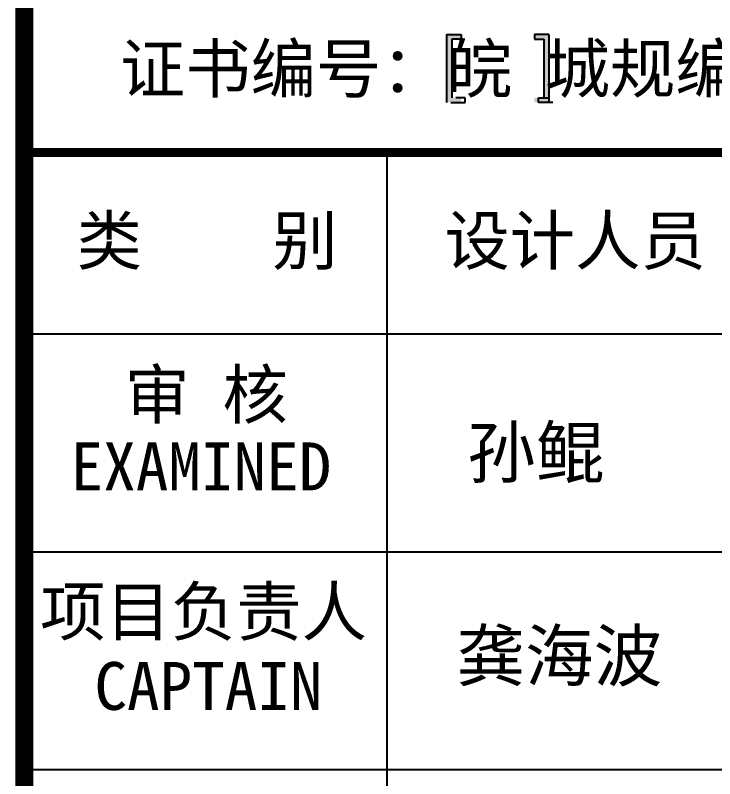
# Model space of a CAD drawing. Extents: x 69728788 to 150676229, y 15322671 to 43663798.
# Drawn here: x 75261667 to 75269344, y 20133726 to 20142105 of the extents above; entities that cross this region are included whole.
import ezdxf

# ---------------------------------------------------------------- set-up
doc = ezdxf.new("R2010")
doc.units = 0
doc.header["$LTSCALE"] = 1000
doc.header["$MEASUREMENT"] = 0
doc.layers.add('图框', color=253, linetype='CONTINUOUS')
doc.styles.add('STYLE-黑体', font='simhei.ttf')
doc.styles.add('黑体', font='simhei.ttf', dxfattribs={"width": 0.6, "height": 4.3})

msp = doc.modelspace()

# ---------------------------------------------------------------- hatches: boundary and pattern name
at = {"layer": '图框'}
for points in [[(75266457.2, 20141841.4), (75266559.8, 20141841.4), (75266559.8, 20141892.7), (75266512.5, 20141892.7), (75266402, 20141892.7), (75266402, 20141147.9), (75266512.5, 20141147.9), (75266559.8, 20141147.9), (75266559.8, 20141199.1), (75266457.2, 20141199.1)], [(75267467.3, 20141199.1), (75267364.7, 20141199.1), (75267364.7, 20141147.9), (75267412, 20141147.9), (75267522.5, 20141147.9), (75267522.5, 20141892.7), (75267412, 20141892.7), (75267364.7, 20141892.7), (75267364.7, 20141841.4), (75267467.3, 20141841.4)]]:
    msp.add_hatch(color=4, dxfattribs=at).paths.add_polyline_path(points)

# ---------------------------------------------------------------- linework, layer by layer
at = {"layer": '图框', "color": 4}
for p, q in [((75266402, 20141892.7), (75266512.5, 20141892.7)), ((75266402, 20141892.7), (75266402, 20141147.9)), ((75266559.8, 20141841.4), (75266457.2, 20141841.4)), ((75266457.2, 20141841.4), (75266457.2, 20141199.1)), ((75266512.5, 20141892.7), (75266559.8, 20141892.7)), ((75266559.8, 20141892.7), (75266559.8, 20141841.4)), ((75267412, 20141892.7), (75267364.7, 20141892.7)), ((75267364.7, 20141892.7), (75267364.7, 20141841.4)), ((75267364.7, 20141841.4), (75267467.3, 20141841.4)), ((75267522.5, 20141892.7), (75267412, 20141892.7)), ((75267467.3, 20141841.4), (75267467.3, 20141199.1)), ((75267522.5, 20141892.7), (75267522.5, 20141147.9)), ((75266605.8, 20141199.1), (75266503.2, 20141199.1)), ((75266605.8, 20141147.9), (75266605.8, 20141199.1)), ((75267410.6, 20141147.9), (75267410.6, 20141199.1)), ((75267410.6, 20141199.1), (75267513.2, 20141199.1)), ((75266448, 20141147.9), (75266558.4, 20141147.9)), ((75266558.4, 20141147.9), (75266605.8, 20141147.9)), ((75267458, 20141147.9), (75267410.6, 20141147.9)), ((75267568.4, 20141147.9), (75267458, 20141147.9))]:
    msp.add_line(p, q, dxfattribs=at)
at = {"layer": '图框', "color": 0}
for p, q in [((75261765.8, 20138607.9), (75273784.3, 20138607.9)), ((75261765.8, 20138607.9), (75273784.3, 20138607.9)), ((75261765.8, 20136217.5), (75273784.3, 20136217.5)), ((75261765.8, 20133827.1), (75273784.3, 20133827.1))]:
    msp.add_line(p, q, dxfattribs=at)
at = {"layer": '图框', "color": 4, "const_width": 197.2}
msp.add_lwpolyline([(75273784.3, 20043302.8), (75261765.8, 20043302.8), (75261765.8, 20158102.8), (75273784.3, 20158102.8)], dxfattribs=at)
at = {"layer": '图框', "color": 0, "const_width": 100}
msp.add_lwpolyline([(75261765.8, 20140599.9), (75273784.3, 20140599.9), (75273784.3, 20120281.5), (75261765.8, 20120281.5)], close=True, dxfattribs=at)
at = {"layer": '图框', "color": 0}
for points in [[(75265749.8, 20138607.9), (75265749.8, 20140599.9)], [(75265749.8, 20127054.3), (75265749.8, 20138607.9)]]:
    msp.add_lwpolyline(points, dxfattribs=at)

# ---------------------------------------------------------------- texts
at = {"layer": '图框', "color": 4}
for s, height, style, p in [('证书编号：皖 城规编(162037)', 525.888, '黑体', (75262815.7, 20141256.8)), ('孙鲲', 552.18, 'STYLE-黑体', (75266627.4, 20137030.5)), ('龚海波', 552.18, 'STYLE-黑体', (75266509.3, 20134798.8))]:
    msp.add_text(s, height=height, dxfattribs=dict(at, style=style)).set_placement(p)
at = {"layer": '图框', "color": 0, "style": 'STYLE-黑体'}
for s, p in [('类    别 ', (75262340.3, 20139369.6)), ('设计人员', (75266377.4, 20139369.6)), ('审 核', (75262865.8, 20137680.1)), ('EXAMINED ', (75262274.5, 20136890.3)), ('项目负责人', (75261940.5, 20135297.7)), ('CAPTAIN', (75262535.5, 20134480.9))]:
    msp.add_text(s, height=525.89, dxfattribs=at).set_placement(p)

doc.saveas('drawing.dxf')
